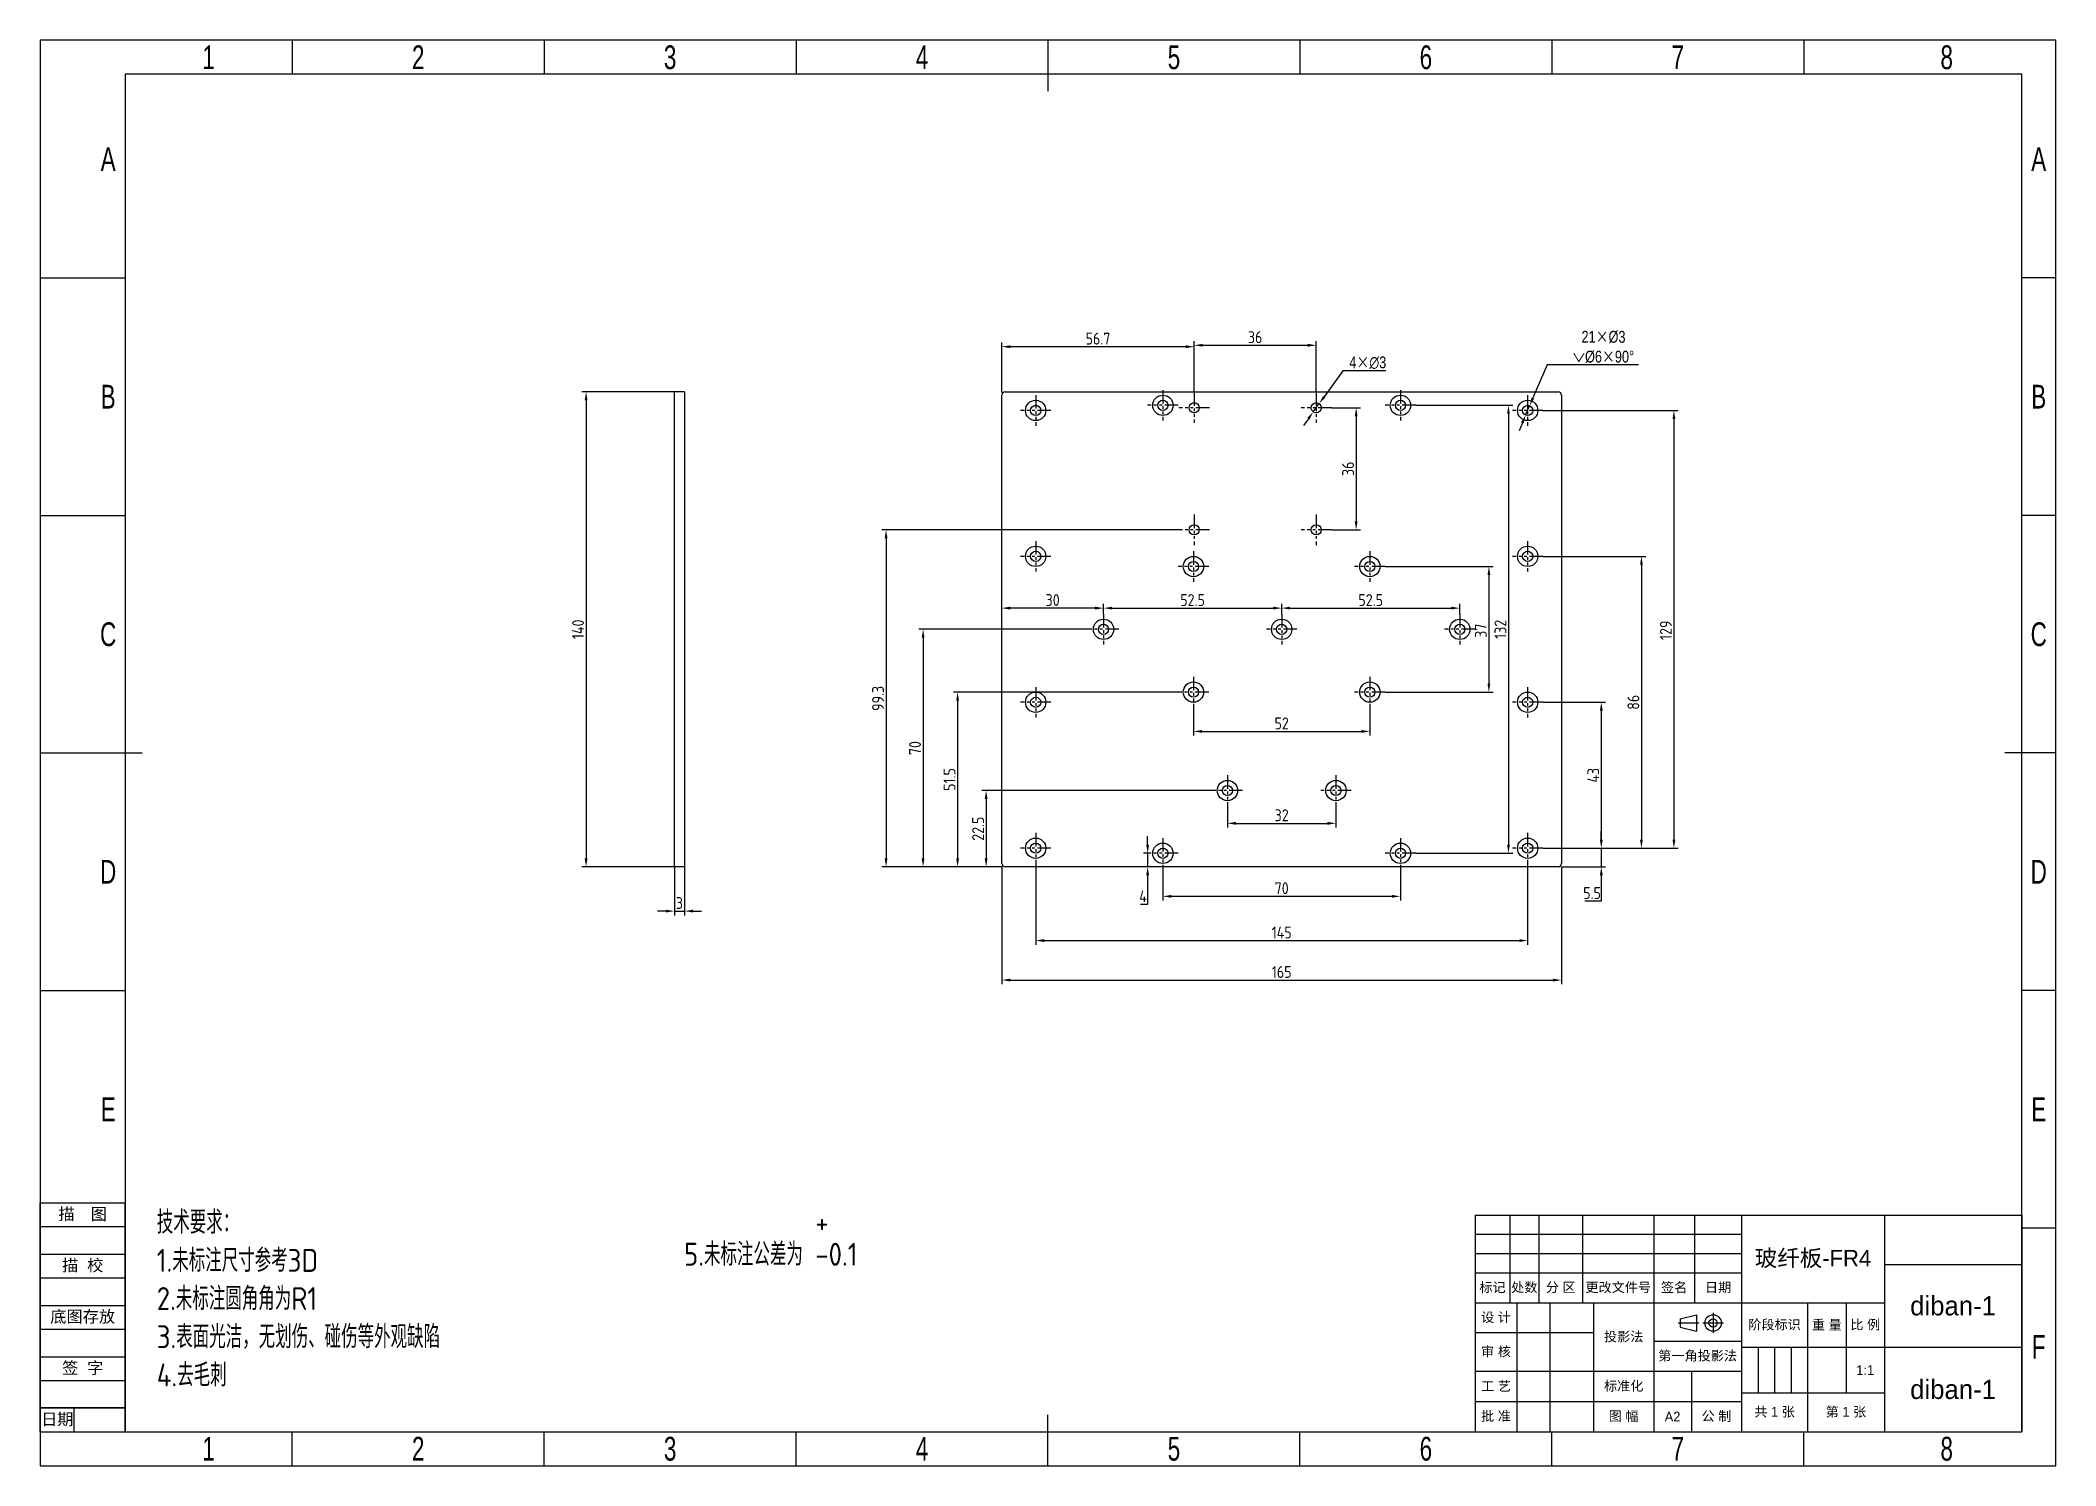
# Model space of a CAD drawing. Header units: millimetres. Extents: x 423 to 1017, y -78 to 342.
import ezdxf
from ezdxf.enums import TextEntityAlignment as Align

# ---------------------------------------------------------------- set-up
doc = ezdxf.new("R2010")
doc.units = ezdxf.units.MM
doc.header["$LTSCALE"] = 0.25
doc.header["$PDMODE"] = 3
doc.header["$PDSIZE"] = 1
doc.linetypes.add('CENTER', pattern=[0.6, 0.375, -0.075, 0.075, -0.075])
doc.linetypes.add('PHANTOM2', pattern=[31.75, 15.875, -3.175, 3.175, -3.175, 3.175, -3.175])
doc.layers.get('0').update_dxf_attribs({"linetype": 'CONTINUOUS'})
doc.layers.get('Defpoints').update_dxf_attribs({"linetype": 'CONTINUOUS'})
for name, color, linetype in [('2双点画线', 6, 'PHANTOM2'), ('BMQZJ_DXF_CONTINUOUS_LINE', 7, 'CONTINUOUS'), ('BMQZJ_DXF_FORMAT', 7, 'CONTINUOUS'), ('DIBAN-1_DXF_CONTINUOUS_LINE', 7, 'CONTINUOUS'), ('后壳_DXF_FORMAT', 7, 'CONTINUOUS')]:
    doc.layers.add(name, color=color, linetype=linetype)
doc.styles.get("Standard").update_dxf_attribs({"font": 'CHANGFANGSONG.TTF'})
doc.styles.add('TEXTSTYLE_1', font='gdt', dxfattribs={"width": 0.8})
doc.styles.add('TEXTSTYLE_2', font='CHANGFANGSONG.TTF')
doc.styles.add('TEXTSTYLE_3', font='CHANGFANGSONG.TTF')
doc.styles.add('字母', font='gbenor.shx', dxfattribs={"height": 3.5, "bigfont": 'gbcbig.shx'})
doc.styles.add('汉字', font='gbenor.shx', dxfattribs={"height": 5, "bigfont": 'gbcbig.shx'})
doc.dimstyles.new('正常', dxfattribs={"dimtxt": 3.5, "dimasz": 2.5, "dimexe": 1.25, "dimexo": 0, "dimtad": 1, "dimtoh": 1, "dimdsep": 46, "dimtxsty": '字母', "dimcen": 2.5, "dimclrd": 3, "dimclre": 3, "dimclrt": 3, "dimadec": 0, "dimazin": 0, "dimtfac": 1, "dimtmove": 0, "dimatfit": 3, "dimfxl": 1, "dimarcsym": 0})

# ---------------------------------------------------------------- blocks, each defined once
blk = doc.blocks.new('*T141')
at = {"layer": 'BMQZJ_DXF_FORMAT', "color": 0, "linetype": 'ByBlock', "lineweight": -2, "transparency": 16777216}
for p, q in [((0, 67.48), (25, 67.48)), ((0, 0), (0, 67.48)), ((25, 0), (25, 67.48)), ((0, 60.48), (25, 60.48)), ((0, 52.36), (25, 52.36)), ((0, 45.36), (25, 45.36)), ((0, 37.24), (25, 37.24)), ((0, 30.24), (25, 30.24)), ((0, 22.12), (25, 22.12)), ((0, 15.12), (25, 15.12)), ((0, 7), (25, 7)), ((10, 0), (10, 7)), ((0, 0), (25, 0))]:
    blk.add_line(p, q, dxfattribs=at)
at = {"layer": 'BMQZJ_DXF_FORMAT', "color": 3, "linetype": 'Continuous', "transparency": 16777216, "char_height": 3.5, "attachment_point": 5, "style": 'TEXTSTYLE_3'}
for s, insert, width in [('{\\fSimSun|b0|i0|c134|p2;描  图}', (12.5, 63.98), 24.88), ('描  校', (12.5, 48.86), 24.88), ('底图存放', (12.5, 33.74), 24.88), ('签  字', (12.5, 18.62), 24.88), ('日期', (5, 3.5), 9.88)]:
    blk.add_mtext(s, dxfattribs=dict(at, insert=insert, width=width))
blk = doc.blocks.new('*T143')
at = {"layer": '后壳_DXF_FORMAT', "color": 0, "linetype": 'ByBlock', "lineweight": -2, "transparency": 16777216}
for p, q in [((0, 0), (161.08, 0)), ((0, 0), (0, -63.86)), ((10.19, 0), (10.19, -25.92)), ((18.7, 0), (18.7, -25.92)), ((31.66, 0), (31.66, -25.92)), ((52.6, 0), (52.6, -63.86)), ((64.62, 0), (64.62, -25.92)), ((78.5, 0), (78.5, -63.86)), ((120.58, 0), (120.58, -63.86)), ((161.08, 0), (161.08, -63.86)), ((0, -5.67), (78.5, -5.67)), ((0, -11.34), (78.5, -11.34)), ((0, -17.01), (78.5, -17.01)), ((120.58, -14.58), (161.08, -14.58)), ((0, -25.92), (120.58, -25.92)), ((12.22, -25.92), (12.22, -63.86)), ((21.94, -25.92), (21.94, -63.86)), ((34.9, -25.92), (34.9, -63.86)), ((97.94, -25.92), (97.94, -63.86)), ((109.28, -25.92), (109.28, -52.41)), ((0, -34.65), (34.9, -34.65)), ((52.6, -37.2), (78.5, -37.2)), ((78.5, -38.97), (161.08, -38.97)), ((83.36, -38.97), (83.36, -52.41)), ((88.22, -38.97), (88.22, -52.41)), ((93.08, -38.97), (93.08, -52.41)), ((0, -46.04), (78.5, -46.04)), ((63.7, -46.04), (63.7, -63.86)), ((78.5, -52.41), (120.58, -52.41)), ((0, -54.95), (78.5, -54.95)), ((0, -63.86), (161.08, -63.86))]:
    blk.add_line(p, q, dxfattribs=at)
at = {"layer": '后壳_DXF_FORMAT', "color": 3, "linetype": 'Continuous', "transparency": 16777216, "attachment_point": 5}
for s, insert, char_height, width in [('{\\fSimSun|b0|i0|c134|p2;玻纤板}-FR4', (99.54, -12.96), 4.86, 41.9817), ('标记', (5.09, -21.46), 2.835, 10.0899), ('处数', (14.45, -21.46), 2.835, 8.4202), ('分 区', (25.18, -21.46), 2.835, 12.8628), ('更改文件号', (42.13, -21.46), 2.835, 20.8349), ('签名', (58.61, -21.46), 2.835, 11.9286), ('日期', (71.56, -21.46), 2.835, 13.7787), ('设 计', (6.11, -30.28), 2.835, 12.1273), ('投影法', (43.75, -35.98), 2.835, 17.5949), ('{\\fSimSun|b0|i0|c134|p2;阶段标识}', (88.22, -32.44), 2.835, 19.3428), ('重 量', (103.61, -32.44), 2.835, 11.2428), ('比 例', (114.93, -32.44), 2.835, 11.2017), ('审 核', (6.11, -40.35), 2.835, 12.1273), ('第一角投影法', (65.55, -41.62), 2.835, 25.8045), ('1:1', (114.93, -45.69), 2.835, 11.2017), ('工 艺', (6.11, -50.5), 2.835, 12.1273), ('标准化', (43.75, -50.5), 2.835, 17.5949), ('diban-1', (140.83, -51.41), 5.67, 40.4028), ('批 准', (6.11, -59.4), 2.835, 12.1273), ('图 幅', (43.75, -59.4), 2.835, 17.5949), ('A2', (58.15, -59.4), 2.835, 11.0035), ('公 制', (71.1, -59.4), 2.835, 14.7038), ('共 1 张', (88.22, -58.13), 2.835, 19.3428), ('第 1 张', (109.26, -58.13), 2.835, 22.5417)]:
    blk.add_mtext(s, dxfattribs=dict(at, insert=insert, char_height=char_height, width=width))
at = {"layer": '后壳_DXF_FORMAT', "color": 0, "linetype": 'Continuous', "transparency": 16777216, "insert": (140.83, -26.78), "char_height": 5.67, "width": 40.4028, "attachment_point": 5}
blk.add_mtext('{\\C3;diban-1}', dxfattribs=at)
blk = doc.blocks.new('FIRST_ANG02_BL2', base_point=(178, 28))
at = {"layer": '后壳_DXF_FORMAT', "color": 7, "linetype": 'Continuous'}
for p, q in [((170.5, 29.5), (176.5, 31)), ((170.5, 29.5), (170.5, 26.5)), ((176.5, 31), (176.5, 25)), ((170.5, 26.5), (176.5, 25))]:
    blk.add_line(p, q, dxfattribs=at)
at = {"layer": '后壳_DXF_FORMAT', "color": 1, "linetype": 'CENTER'}
for p, q in [((182.5, 31.75), (182.5, 24.25)), ((169.75, 28), (177.25, 28)), ((178.75, 28), (186.25, 28))]:
    blk.add_line(p, q, dxfattribs=at)
at = {"layer": '后壳_DXF_FORMAT', "color": 7, "linetype": 'Continuous'}
for radius in [3, 1.5]:
    blk.add_circle((182.5, 28), radius, dxfattribs=at)
blk = doc.blocks.new('*D180')
at = {"layer": 'BMQZJ_DXF_CONTINUOUS_LINE', "color": 3, "lineweight": -2, "transparency": 16777216}
for p, q in [((706.58, 98.35), (706.58, 63.74)), ((871.58, 98.35), (871.58, 63.74)), ((709.08, 64.99), (869.08, 64.99))]:
    blk.add_line(p, q, dxfattribs=at)
at = {"layer": 'BMQZJ_DXF_CONTINUOUS_LINE', "color": 3, "transparency": 16777216}
for points in [[(709.08, 65.41), (709.08, 64.58), (706.58, 64.99)], [(869.08, 65.41), (869.08, 64.58), (871.58, 64.99)]]:
    blk.add_solid(points, dxfattribs=at)
at = {"layer": 'Defpoints', "color": 0, "transparency": 16777216}
for p in [(706.58, 98.35), (871.58, 98.35), (871.58, 64.99)]:
    blk.add_point(p, dxfattribs=at)
at = {"layer": 'BMQZJ_DXF_CONTINUOUS_LINE', "color": 3, "transparency": 16777216, "insert": (789.08, 67.37), "char_height": 3.5, "attachment_point": 5, "style": '字母'}
blk.add_mtext('165', dxfattribs=at)
blk = doc.blocks.new('*D182')
at = {"layer": 'BMQZJ_DXF_CONTINUOUS_LINE', "color": 3, "lineweight": -2, "transparency": 16777216}
for p, q in [((754.08, 97.85), (754.08, 88.42)), ((824.08, 97.85), (824.08, 88.42)), ((756.58, 89.67), (821.58, 89.67))]:
    blk.add_line(p, q, dxfattribs=at)
at = {"layer": 'BMQZJ_DXF_CONTINUOUS_LINE', "color": 3, "transparency": 16777216}
for points in [[(756.58, 90.08), (756.58, 89.25), (754.08, 89.67)], [(821.58, 90.08), (821.58, 89.25), (824.08, 89.67)]]:
    blk.add_solid(points, dxfattribs=at)
at = {"layer": 'Defpoints', "color": 0, "transparency": 16777216}
for p in [(754.08, 97.85), (824.08, 97.85), (824.08, 89.67)]:
    blk.add_point(p, dxfattribs=at)
at = {"layer": 'BMQZJ_DXF_CONTINUOUS_LINE', "color": 3, "transparency": 16777216, "insert": (789.08, 92.04), "char_height": 3.5, "attachment_point": 5, "style": '字母'}
blk.add_mtext('70', dxfattribs=at)
blk = doc.blocks.new('*D183')
at = {"layer": 'BMQZJ_DXF_CONTINUOUS_LINE', "color": 3, "lineweight": -2, "transparency": 16777216}
for p, q in [((866.08, 232.85), (905.94, 232.85)), ((904.69, 230.35), (904.69, 106.35)), ((866.08, 103.85), (905.94, 103.85))]:
    blk.add_line(p, q, dxfattribs=at)
at = {"layer": 'BMQZJ_DXF_CONTINUOUS_LINE', "color": 3, "transparency": 16777216}
for points in [[(904.27, 230.35), (905.1, 230.35), (904.69, 232.85)], [(904.27, 106.35), (905.1, 106.35), (904.69, 103.85)]]:
    blk.add_solid(points, dxfattribs=at)
at = {"layer": 'Defpoints', "color": 0, "transparency": 16777216}
for p in [(866.08, 232.85), (866.08, 103.85), (904.69, 103.85)]:
    blk.add_point(p, dxfattribs=at)
at = {"layer": 'BMQZJ_DXF_CONTINUOUS_LINE', "color": 3, "transparency": 16777216, "insert": (902.31, 168.06), "char_height": 3.5, "attachment_point": 5, "rotation": 90, "style": '字母'}
blk.add_mtext('129', dxfattribs=at)
blk = doc.blocks.new('*D185')
at = {"layer": 'BMQZJ_DXF_CONTINUOUS_LINE', "color": 3, "lineweight": -2, "transparency": 16777216}
for p, q in [((706.58, 172.85), (706.58, 175.84)), ((734.08, 174.59), (709.08, 174.59)), ((736.58, 172.85), (736.58, 175.84))]:
    blk.add_line(p, q, dxfattribs=at)
at = {"layer": 'BMQZJ_DXF_CONTINUOUS_LINE', "color": 3, "transparency": 16777216}
for points in [[(709.08, 175.01), (709.08, 174.18), (706.58, 174.59)], [(734.08, 175.01), (734.08, 174.18), (736.58, 174.59)]]:
    blk.add_solid(points, dxfattribs=at)
at = {"layer": 'Defpoints', "color": 0, "transparency": 16777216}
for p in [(706.58, 174.59), (706.58, 172.85), (736.58, 172.85)]:
    blk.add_point(p, dxfattribs=at)
at = {"layer": 'BMQZJ_DXF_CONTINUOUS_LINE', "color": 3, "transparency": 16777216, "insert": (721.58, 176.97), "char_height": 3.5, "attachment_point": 5, "style": '字母'}
blk.add_mtext('30', dxfattribs=at)
blk = doc.blocks.new('*D189')
at = {"layer": 'BMQZJ_DXF_CONTINUOUS_LINE', "color": 3, "lineweight": -2, "transparency": 16777216}
for p, q in [((716.58, 99.35), (716.58, 75.38)), ((861.58, 99.35), (861.58, 75.38)), ((719.08, 76.63), (859.08, 76.63))]:
    blk.add_line(p, q, dxfattribs=at)
at = {"layer": 'BMQZJ_DXF_CONTINUOUS_LINE', "color": 3, "transparency": 16777216}
for points in [[(719.08, 77.05), (719.08, 76.21), (716.58, 76.63)], [(859.08, 77.05), (859.08, 76.21), (861.58, 76.63)]]:
    blk.add_solid(points, dxfattribs=at)
at = {"layer": 'Defpoints', "color": 0, "transparency": 16777216}
for p in [(716.58, 99.35), (861.58, 99.35), (861.58, 76.63)]:
    blk.add_point(p, dxfattribs=at)
at = {"layer": 'BMQZJ_DXF_CONTINUOUS_LINE', "color": 3, "transparency": 16777216, "insert": (789.08, 79), "char_height": 3.5, "attachment_point": 5, "style": '字母'}
blk.add_mtext('145', dxfattribs=at)
blk = doc.blocks.new('*D190')
at = {"layer": 'BMQZJ_DXF_CONTINUOUS_LINE', "color": 3, "lineweight": -2, "transparency": 16777216}
for p, q in [((736.58, 172.85), (736.58, 175.84)), ((739.08, 174.59), (786.58, 174.59)), ((789.08, 172.85), (789.08, 175.84))]:
    blk.add_line(p, q, dxfattribs=at)
at = {"layer": 'BMQZJ_DXF_CONTINUOUS_LINE', "color": 3, "transparency": 16777216}
for points in [[(739.08, 175.01), (739.08, 174.18), (736.58, 174.59)], [(786.58, 175.01), (786.58, 174.18), (789.08, 174.59)]]:
    blk.add_solid(points, dxfattribs=at)
at = {"layer": 'Defpoints', "color": 0, "transparency": 16777216}
for p in [(736.58, 172.85), (789.08, 174.59), (789.08, 172.85)]:
    blk.add_point(p, dxfattribs=at)
at = {"layer": 'BMQZJ_DXF_CONTINUOUS_LINE', "color": 3, "transparency": 16777216, "insert": (762.83, 176.97), "char_height": 3.5, "attachment_point": 5, "style": '字母'}
blk.add_mtext('52.5', dxfattribs=at)
blk = doc.blocks.new('*D191')
at = {"layer": 'BMQZJ_DXF_CONTINUOUS_LINE', "color": 3, "lineweight": -2, "transparency": 16777216}
for p, q in [((789.08, 172.85), (789.08, 175.84)), ((791.58, 174.59), (839.08, 174.59)), ((841.58, 172.85), (841.58, 175.84))]:
    blk.add_line(p, q, dxfattribs=at)
at = {"layer": 'BMQZJ_DXF_CONTINUOUS_LINE', "color": 3, "transparency": 16777216}
for points in [[(791.58, 175.01), (791.58, 174.18), (789.08, 174.59)], [(839.08, 175.01), (839.08, 174.18), (841.58, 174.59)]]:
    blk.add_solid(points, dxfattribs=at)
at = {"layer": 'Defpoints', "color": 0, "transparency": 16777216}
for p in [(789.08, 172.85), (841.58, 174.59), (841.58, 172.85)]:
    blk.add_point(p, dxfattribs=at)
at = {"layer": 'BMQZJ_DXF_CONTINUOUS_LINE', "color": 3, "transparency": 16777216, "insert": (815.33, 176.97), "char_height": 3.5, "attachment_point": 5, "style": '字母'}
blk.add_mtext('52.5', dxfattribs=at)
blk = doc.blocks.new('*D192')
at = {"layer": 'BMQZJ_DXF_CONTINUOUS_LINE', "color": 3, "lineweight": -2, "transparency": 16777216}
for p, q in [((732.08, 168.35), (682.14, 168.35)), ((683.39, 165.85), (683.39, 100.85)), ((706.58, 98.35), (682.14, 98.35))]:
    blk.add_line(p, q, dxfattribs=at)
at = {"layer": 'BMQZJ_DXF_CONTINUOUS_LINE', "color": 3, "transparency": 16777216}
for points in [[(682.98, 165.85), (683.81, 165.85), (683.39, 168.35)], [(682.98, 100.85), (683.81, 100.85), (683.39, 98.35)]]:
    blk.add_solid(points, dxfattribs=at)
at = {"layer": 'Defpoints', "color": 0, "transparency": 16777216}
for p in [(732.08, 168.35), (683.39, 98.35), (706.58, 98.35)]:
    blk.add_point(p, dxfattribs=at)
at = {"layer": 'BMQZJ_DXF_CONTINUOUS_LINE', "color": 3, "transparency": 16777216, "insert": (681.02, 133.35), "char_height": 3.5, "attachment_point": 5, "rotation": 90, "style": '字母'}
blk.add_mtext('70', dxfattribs=at)
blk = doc.blocks.new('*D193')
at = {"layer": 'BMQZJ_DXF_CONTINUOUS_LINE', "color": 3, "lineweight": -2, "transparency": 16777216}
for p, q in [((773.08, 116.35), (773.08, 109.92)), ((805.08, 116.35), (805.08, 109.92)), ((775.58, 111.17), (802.58, 111.17))]:
    blk.add_line(p, q, dxfattribs=at)
at = {"layer": 'BMQZJ_DXF_CONTINUOUS_LINE', "color": 3, "transparency": 16777216}
for points in [[(775.58, 111.59), (775.58, 110.76), (773.08, 111.17)], [(802.58, 111.59), (802.58, 110.76), (805.08, 111.17)]]:
    blk.add_solid(points, dxfattribs=at)
at = {"layer": 'Defpoints', "color": 0, "transparency": 16777216}
for p in [(773.08, 116.35), (805.08, 116.35), (805.08, 111.17)]:
    blk.add_point(p, dxfattribs=at)
at = {"layer": 'BMQZJ_DXF_CONTINUOUS_LINE', "color": 3, "transparency": 16777216, "insert": (789.08, 113.55), "char_height": 3.5, "attachment_point": 5, "style": '字母'}
blk.add_mtext('32', dxfattribs=at)
blk = doc.blocks.new('*D194')
at = {"layer": 'BMQZJ_DXF_CONTINUOUS_LINE', "color": 3, "lineweight": -2, "transparency": 16777216}
for p, q in [((763.08, 145.35), (763.08, 137.01)), ((815.08, 145.35), (815.08, 137.01)), ((765.58, 138.26), (812.58, 138.26))]:
    blk.add_line(p, q, dxfattribs=at)
at = {"layer": 'BMQZJ_DXF_CONTINUOUS_LINE', "color": 3, "transparency": 16777216}
for points in [[(765.58, 138.67), (765.58, 137.84), (763.08, 138.26)], [(812.58, 138.67), (812.58, 137.84), (815.08, 138.26)]]:
    blk.add_solid(points, dxfattribs=at)
at = {"layer": 'Defpoints', "color": 0, "transparency": 16777216}
for p in [(763.08, 145.35), (815.08, 145.35), (815.08, 138.26)]:
    blk.add_point(p, dxfattribs=at)
at = {"layer": 'BMQZJ_DXF_CONTINUOUS_LINE', "color": 3, "transparency": 16777216, "insert": (789.08, 140.63), "char_height": 3.5, "attachment_point": 5, "style": '字母'}
blk.add_mtext('52', dxfattribs=at)
blk = doc.blocks.new('*D196')
at = {"layer": 'BMQZJ_DXF_CONTINUOUS_LINE', "color": 3, "lineweight": -2, "transparency": 16777216}
for p, q in [((819.58, 186.85), (851.41, 186.85)), ((850.16, 184.35), (850.16, 152.35)), ((819.58, 149.85), (851.41, 149.85))]:
    blk.add_line(p, q, dxfattribs=at)
at = {"layer": 'BMQZJ_DXF_CONTINUOUS_LINE', "color": 3, "transparency": 16777216}
for points in [[(849.74, 184.35), (850.57, 184.35), (850.16, 186.85)], [(849.74, 152.35), (850.57, 152.35), (850.16, 149.85)]]:
    blk.add_solid(points, dxfattribs=at)
at = {"layer": 'Defpoints', "color": 0, "transparency": 16777216}
for p in [(819.58, 186.85), (819.58, 149.85), (850.16, 149.85)]:
    blk.add_point(p, dxfattribs=at)
at = {"layer": 'BMQZJ_DXF_CONTINUOUS_LINE', "color": 3, "transparency": 16777216, "insert": (847.78, 167.93), "char_height": 3.5, "attachment_point": 5, "rotation": 90, "style": '字母'}
blk.add_mtext('37', dxfattribs=at)
blk = doc.blocks.new('*D197')
at = {"layer": 'BMQZJ_DXF_CONTINUOUS_LINE', "color": 3, "lineweight": -2, "transparency": 16777216}
for p, q in [((828.58, 234.35), (857.17, 234.35)), ((855.92, 231.85), (855.92, 104.85)), ((828.58, 102.35), (857.17, 102.35))]:
    blk.add_line(p, q, dxfattribs=at)
at = {"layer": 'BMQZJ_DXF_CONTINUOUS_LINE', "color": 3, "transparency": 16777216}
for points in [[(855.51, 231.85), (856.34, 231.85), (855.92, 234.35)], [(855.51, 104.85), (856.34, 104.85), (855.92, 102.35)]]:
    blk.add_solid(points, dxfattribs=at)
at = {"layer": 'Defpoints', "color": 0, "transparency": 16777216}
for p in [(828.58, 234.35), (828.58, 102.35), (855.92, 102.35)]:
    blk.add_point(p, dxfattribs=at)
at = {"layer": 'BMQZJ_DXF_CONTINUOUS_LINE', "color": 3, "transparency": 16777216, "insert": (853.55, 168.35), "char_height": 3.5, "attachment_point": 5, "rotation": 90, "style": '字母'}
blk.add_mtext('132', dxfattribs=at)
blk = doc.blocks.new('*D198')
at = {"layer": 'BMQZJ_DXF_CONTINUOUS_LINE', "color": 3, "lineweight": -2, "transparency": 16777216}
for p, q in [((763.28, 238.15), (763.28, 253.29)), ((765.78, 252.04), (796.78, 252.04)), ((799.28, 238.15), (799.28, 253.29))]:
    blk.add_line(p, q, dxfattribs=at)
at = {"layer": 'BMQZJ_DXF_CONTINUOUS_LINE', "color": 3, "transparency": 16777216}
for points in [[(765.78, 252.46), (765.78, 251.63), (763.28, 252.04)], [(796.78, 252.46), (796.78, 251.63), (799.28, 252.04)]]:
    blk.add_solid(points, dxfattribs=at)
at = {"layer": 'Defpoints', "color": 0, "transparency": 16777216}
for p in [(799.28, 252.04), (763.28, 238.15), (799.28, 238.15)]:
    blk.add_point(p, dxfattribs=at)
at = {"layer": 'BMQZJ_DXF_CONTINUOUS_LINE', "color": 3, "transparency": 16777216, "insert": (781.28, 254.42), "char_height": 3.5, "attachment_point": 5, "style": '字母'}
blk.add_mtext('36', dxfattribs=at)
blk = doc.blocks.new('*D199')
at = {"layer": 'BMQZJ_DXF_CONTINUOUS_LINE', "color": 3, "lineweight": -2, "transparency": 16777216}
for p, q in [((803.78, 233.65), (812.28, 233.65)), ((811.03, 231.15), (811.03, 200.15)), ((803.78, 197.65), (812.28, 197.65))]:
    blk.add_line(p, q, dxfattribs=at)
at = {"layer": 'BMQZJ_DXF_CONTINUOUS_LINE', "color": 3, "transparency": 16777216}
for points in [[(810.61, 231.15), (811.44, 231.15), (811.03, 233.65)], [(810.61, 200.15), (811.44, 200.15), (811.03, 197.65)]]:
    blk.add_solid(points, dxfattribs=at)
at = {"layer": 'Defpoints', "color": 0, "transparency": 16777216}
for p in [(803.78, 233.65), (803.78, 197.65), (811.03, 197.65)]:
    blk.add_point(p, dxfattribs=at)
at = {"layer": 'BMQZJ_DXF_CONTINUOUS_LINE', "color": 3, "transparency": 16777216, "insert": (808.65, 215.65), "char_height": 3.5, "attachment_point": 5, "rotation": 90, "style": '字母'}
blk.add_mtext('36', dxfattribs=at)
blk = doc.blocks.new('*D200')
at = {"layer": 'BMQZJ_DXF_CONTINUOUS_LINE', "color": 3, "lineweight": -2, "transparency": 16777216}
for p, q in [((758.78, 197.65), (671.24, 197.65)), ((672.49, 195.15), (672.49, 100.85)), ((706.58, 98.35), (671.24, 98.35))]:
    blk.add_line(p, q, dxfattribs=at)
at = {"layer": 'BMQZJ_DXF_CONTINUOUS_LINE', "color": 3, "transparency": 16777216}
for points in [[(672.07, 195.15), (672.9, 195.15), (672.49, 197.65)], [(672.07, 100.85), (672.9, 100.85), (672.49, 98.35)]]:
    blk.add_solid(points, dxfattribs=at)
at = {"layer": 'Defpoints', "color": 0, "transparency": 16777216}
for p in [(758.78, 197.65), (672.49, 98.35), (706.58, 98.35)]:
    blk.add_point(p, dxfattribs=at)
at = {"layer": 'BMQZJ_DXF_CONTINUOUS_LINE', "color": 3, "transparency": 16777216, "insert": (670.11, 148), "char_height": 3.5, "attachment_point": 5, "rotation": 90, "style": '字母'}
blk.add_mtext('99.3', dxfattribs=at)
blk = doc.blocks.new('*D201')
at = {"layer": 'BMQZJ_DXF_CONTINUOUS_LINE', "color": 3, "lineweight": -2, "transparency": 16777216}
for p, q in [((610.08, 238.35), (582.81, 238.35)), ((584.06, 235.85), (584.06, 100.85)), ((610.08, 98.35), (582.81, 98.35))]:
    blk.add_line(p, q, dxfattribs=at)
at = {"layer": 'BMQZJ_DXF_CONTINUOUS_LINE', "color": 3, "transparency": 16777216}
for points in [[(583.65, 235.85), (584.48, 235.85), (584.06, 238.35)], [(583.65, 100.85), (584.48, 100.85), (584.06, 98.35)]]:
    blk.add_solid(points, dxfattribs=at)
at = {"layer": 'Defpoints', "color": 0, "transparency": 16777216}
for p in [(610.08, 238.35), (584.06, 98.35), (610.08, 98.35)]:
    blk.add_point(p, dxfattribs=at)
at = {"layer": 'BMQZJ_DXF_CONTINUOUS_LINE', "color": 3, "transparency": 16777216, "insert": (581.69, 168.35), "char_height": 3.5, "attachment_point": 5, "rotation": 90, "style": '字母'}
blk.add_mtext('140', dxfattribs=at)
blk = doc.blocks.new('*D202')
at = {"layer": 'BMQZJ_DXF_CONTINUOUS_LINE', "color": 3, "lineweight": -2, "transparency": 16777216}
for p, q in [((610.08, 98.35), (610.08, 84.06)), ((613.08, 98.35), (613.08, 84.06)), ((607.58, 85.31), (605.08, 85.31)), ((610.08, 85.31), (613.08, 85.31)), ((615.58, 85.31), (618.08, 85.31))]:
    blk.add_line(p, q, dxfattribs=at)
at = {"layer": 'BMQZJ_DXF_CONTINUOUS_LINE', "color": 3, "transparency": 16777216}
for points in [[(607.58, 85.73), (607.58, 84.9), (610.08, 85.31)], [(615.58, 85.73), (615.58, 84.9), (613.08, 85.31)]]:
    blk.add_solid(points, dxfattribs=at)
at = {"layer": 'Defpoints', "color": 0, "transparency": 16777216}
for p in [(610.08, 98.35), (613.08, 98.35), (613.08, 85.31)]:
    blk.add_point(p, dxfattribs=at)
at = {"layer": 'BMQZJ_DXF_CONTINUOUS_LINE', "color": 3, "transparency": 16777216, "insert": (611.58, 87.69), "char_height": 3.5, "attachment_point": 5, "style": '字母'}
blk.add_mtext('3', dxfattribs=at)
blk = doc.blocks.new('*D203')
at = {"layer": 'BMQZJ_DXF_CONTINUOUS_LINE', "color": 3, "lineweight": -2, "transparency": 16777216}
for p, q in [((867.28, 246.26), (863.14, 236.53)), ((894.21, 246.26), (867.28, 246.26)), ((860.99, 231.47), (862.17, 234.23)), ((860.01, 229.17), (859.04, 226.86))]:
    blk.add_line(p, q, dxfattribs=at)
at = {"layer": 'BMQZJ_DXF_CONTINUOUS_LINE', "color": 3, "transparency": 16777216}
for points in [[(862.76, 236.69), (863.53, 236.36), (862.17, 234.23)], [(859.63, 229.33), (860.4, 229), (860.99, 231.47)]]:
    blk.add_solid(points, dxfattribs=at)
at = {"layer": 'Defpoints', "color": 0, "transparency": 16777216}
for p in [(862.17, 234.23), (860.99, 231.47)]:
    blk.add_point(p, dxfattribs=at)
at = {"layer": 'BMQZJ_DXF_CONTINUOUS_LINE', "color": 3, "transparency": 16777216, "insert": (883.93, 251.55), "char_height": 3.5, "attachment_point": 5, "style": 'TEXTSTYLE_1'}
blk.add_mtext('21{\\fMS Gothic|b0|i0|c128|p49;×}%%C3\\Pw%%C6{\\fMS Gothic|b0|i0|c128|p49;×}90%%D', dxfattribs=at)
blk = doc.blocks.new('*D204')
at = {"layer": 'BMQZJ_DXF_CONTINUOUS_LINE', "color": 3, "lineweight": -2, "transparency": 16777216}
for p, q in [((807.14, 244.53), (801.62, 236.89)), ((819.8, 244.53), (807.14, 244.53)), ((798.4, 232.43), (800.16, 234.86)), ((796.94, 230.4), (795.47, 228.38))]:
    blk.add_line(p, q, dxfattribs=at)
at = {"layer": 'BMQZJ_DXF_CONTINUOUS_LINE', "color": 3, "transparency": 16777216}
for points in [[(796.6, 230.65), (797.28, 230.16), (798.4, 232.43)], [(801.28, 237.13), (801.96, 236.65), (800.16, 234.86)]]:
    blk.add_solid(points, dxfattribs=at)
at = {"layer": 'Defpoints', "color": 0, "transparency": 16777216}
for p in [(798.4, 232.43), (800.16, 234.86)]:
    blk.add_point(p, dxfattribs=at)
at = {"layer": 'BMQZJ_DXF_CONTINUOUS_LINE', "color": 3, "transparency": 16777216, "insert": (814.45, 246.9), "char_height": 3.5, "attachment_point": 5, "style": 'TEXTSTYLE_1'}
blk.add_mtext('4{\\fMS Gothic|b0|i0|c128|p49;×}∅3', dxfattribs=at)
blk = doc.blocks.new('*D205')
at = {"layer": 'BMQZJ_DXF_CONTINUOUS_LINE', "color": 3, "lineweight": -2, "transparency": 16777216}
for p, q in [((706.58, 238.15), (706.58, 252.88)), ((760.78, 251.63), (709.08, 251.63)), ((763.28, 238.15), (763.28, 252.88))]:
    blk.add_line(p, q, dxfattribs=at)
at = {"layer": 'BMQZJ_DXF_CONTINUOUS_LINE', "color": 3, "transparency": 16777216}
for points in [[(709.08, 252.04), (709.08, 251.21), (706.58, 251.63)], [(760.78, 252.04), (760.78, 251.21), (763.28, 251.63)]]:
    blk.add_solid(points, dxfattribs=at)
at = {"layer": 'Defpoints', "color": 0, "transparency": 16777216}
for p in [(706.58, 251.63), (706.58, 238.15), (763.28, 238.15)]:
    blk.add_point(p, dxfattribs=at)
at = {"layer": 'BMQZJ_DXF_CONTINUOUS_LINE', "color": 3, "transparency": 16777216, "insert": (734.93, 254), "char_height": 3.5, "attachment_point": 5, "style": '字母'}
blk.add_mtext('56.7', dxfattribs=at)
blk = doc.blocks.new('*D207')
at = {"layer": 'BMQZJ_DXF_CONTINUOUS_LINE', "color": 3, "lineweight": -2, "transparency": 16777216}
for p, q in [((749.58, 104.85), (749.58, 107.35)), ((749.58, 102.35), (748.33, 102.35)), ((749.58, 102.35), (749.58, 98.35)), ((749.58, 98.35), (748.33, 98.35)), ((749.58, 95.85), (749.58, 87.3)), ((749.58, 87.3), (747.5, 87.3))]:
    blk.add_line(p, q, dxfattribs=at)
at = {"layer": 'BMQZJ_DXF_CONTINUOUS_LINE', "color": 3, "transparency": 16777216}
for points in [[(749.16, 104.85), (750, 104.85), (749.58, 102.35)], [(749.16, 95.85), (750, 95.85), (749.58, 98.35)]]:
    blk.add_solid(points, dxfattribs=at)
at = {"layer": 'Defpoints', "color": 0, "transparency": 16777216}
for p in [(749.58, 102.35), (749.58, 98.35), (749.58, 98.35)]:
    blk.add_point(p, dxfattribs=at)
at = {"layer": 'BMQZJ_DXF_CONTINUOUS_LINE', "color": 3, "transparency": 16777216, "insert": (748.22, 89.68), "char_height": 3.5, "attachment_point": 5, "style": '字母'}
blk.add_mtext('4', dxfattribs=at)
blk = doc.blocks.new('*D209')
at = {"layer": 'BMQZJ_DXF_CONTINUOUS_LINE', "color": 3, "lineweight": -2, "transparency": 16777216}
for p, q in [((866.08, 146.85), (884.53, 146.85)), ((883.28, 144.35), (883.28, 106.35)), ((866.08, 103.85), (884.53, 103.85))]:
    blk.add_line(p, q, dxfattribs=at)
at = {"layer": 'BMQZJ_DXF_CONTINUOUS_LINE', "color": 3, "transparency": 16777216}
for points in [[(882.87, 144.35), (883.7, 144.35), (883.28, 146.85)], [(882.87, 106.35), (883.7, 106.35), (883.28, 103.85)]]:
    blk.add_solid(points, dxfattribs=at)
at = {"layer": 'Defpoints', "color": 0, "transparency": 16777216}
for p in [(866.08, 146.85), (866.08, 103.85), (883.28, 103.85)]:
    blk.add_point(p, dxfattribs=at)
at = {"layer": 'BMQZJ_DXF_CONTINUOUS_LINE', "color": 3, "transparency": 16777216, "insert": (880.91, 125.35), "char_height": 3.5, "attachment_point": 5, "rotation": 90, "style": '字母'}
blk.add_mtext('43', dxfattribs=at)
blk = doc.blocks.new('*D210')
at = {"layer": 'BMQZJ_DXF_CONTINUOUS_LINE', "color": 3, "lineweight": -2, "transparency": 16777216}
for p, q in [((866.08, 189.85), (896.36, 189.85)), ((895.11, 187.35), (895.11, 106.35)), ((866.08, 103.85), (896.36, 103.85))]:
    blk.add_line(p, q, dxfattribs=at)
at = {"layer": 'BMQZJ_DXF_CONTINUOUS_LINE', "color": 3, "transparency": 16777216}
for points in [[(894.69, 187.35), (895.53, 187.35), (895.11, 189.85)], [(894.69, 106.35), (895.53, 106.35), (895.11, 103.85)]]:
    blk.add_solid(points, dxfattribs=at)
at = {"layer": 'Defpoints', "color": 0, "transparency": 16777216}
for p in [(866.08, 189.85), (866.08, 103.85), (895.11, 103.85)]:
    blk.add_point(p, dxfattribs=at)
at = {"layer": 'BMQZJ_DXF_CONTINUOUS_LINE', "color": 3, "transparency": 16777216, "insert": (892.74, 146.85), "char_height": 3.5, "attachment_point": 5, "rotation": 90, "style": '字母'}
blk.add_mtext('86', dxfattribs=at)
blk = doc.blocks.new('*D211')
at = {"layer": 'BMQZJ_DXF_CONTINUOUS_LINE', "color": 3, "lineweight": -2, "transparency": 16777216}
for p, q in [((883.28, 106.35), (883.28, 108.85)), ((866.08, 103.85), (884.53, 103.85)), ((883.28, 103.85), (883.28, 98.35)), ((871.58, 98.35), (884.53, 98.35)), ((883.28, 95.85), (883.28, 88.25)), ((883.28, 88.25), (878.45, 88.25))]:
    blk.add_line(p, q, dxfattribs=at)
at = {"layer": 'BMQZJ_DXF_CONTINUOUS_LINE', "color": 3, "transparency": 16777216}
for points in [[(882.87, 106.35), (883.7, 106.35), (883.28, 103.85)], [(882.87, 95.85), (883.7, 95.85), (883.28, 98.35)]]:
    blk.add_solid(points, dxfattribs=at)
at = {"layer": 'Defpoints', "color": 0, "transparency": 16777216}
for p in [(866.08, 103.85), (871.58, 98.35), (883.28, 98.35)]:
    blk.add_point(p, dxfattribs=at)
at = {"layer": 'BMQZJ_DXF_CONTINUOUS_LINE', "color": 3, "transparency": 16777216, "insert": (880.56, 90.63), "char_height": 3.5, "attachment_point": 5, "style": '字母'}
blk.add_mtext('5.5', dxfattribs=at)
blk = doc.blocks.new('*D212')
at = {"layer": 'BMQZJ_DXF_CONTINUOUS_LINE', "color": 3, "lineweight": -2, "transparency": 16777216}
for p, q in [((758.58, 149.85), (692.31, 149.85)), ((693.56, 147.35), (693.56, 100.85)), ((706.58, 98.35), (692.31, 98.35))]:
    blk.add_line(p, q, dxfattribs=at)
at = {"layer": 'BMQZJ_DXF_CONTINUOUS_LINE', "color": 3, "transparency": 16777216}
for points in [[(693.14, 147.35), (693.97, 147.35), (693.56, 149.85)], [(693.14, 100.85), (693.97, 100.85), (693.56, 98.35)]]:
    blk.add_solid(points, dxfattribs=at)
at = {"layer": 'Defpoints', "color": 0, "transparency": 16777216}
for p in [(758.58, 149.85), (693.56, 98.35), (706.58, 98.35)]:
    blk.add_point(p, dxfattribs=at)
at = {"layer": 'BMQZJ_DXF_CONTINUOUS_LINE', "color": 3, "transparency": 16777216, "insert": (691.18, 124.1), "char_height": 3.5, "attachment_point": 5, "rotation": 90, "style": '字母'}
blk.add_mtext('51.5', dxfattribs=at)
blk = doc.blocks.new('*D213')
at = {"layer": 'BMQZJ_DXF_CONTINUOUS_LINE', "color": 3, "lineweight": -2, "transparency": 16777216}
for p, q in [((768.58, 120.85), (700.72, 120.85)), ((701.97, 118.35), (701.97, 100.85)), ((706.58, 98.35), (700.72, 98.35))]:
    blk.add_line(p, q, dxfattribs=at)
at = {"layer": 'BMQZJ_DXF_CONTINUOUS_LINE', "color": 3, "transparency": 16777216}
for points in [[(701.56, 118.35), (702.39, 118.35), (701.97, 120.85)], [(701.56, 100.85), (702.39, 100.85), (701.97, 98.35)]]:
    blk.add_solid(points, dxfattribs=at)
at = {"layer": 'Defpoints', "color": 0, "transparency": 16777216}
for p in [(768.58, 120.85), (701.97, 98.35), (706.58, 98.35)]:
    blk.add_point(p, dxfattribs=at)
at = {"layer": 'BMQZJ_DXF_CONTINUOUS_LINE', "color": 3, "transparency": 16777216, "insert": (699.6, 109.6), "char_height": 3.5, "attachment_point": 5, "rotation": 90, "style": '字母'}
blk.add_mtext('22.5', dxfattribs=at)

msp = doc.modelspace()

# ---------------------------------------------------------------- linework, layer by layer
at = {"layer": '2双点画线'}
for p, q in [((754.079, 238.846), (754.079, 229.846)), ((763.279, 238.146), (763.279, 229.146)), ((799.279, 238.146), (799.279, 229.146)), ((824.079, 238.846), (824.079, 229.846)), ((721.079, 232.846), (712.079, 232.846)), ((716.579, 237.346), (716.579, 228.346)), ((758.579, 234.346), (749.579, 234.346)), ((767.779, 233.646), (758.779, 233.646)), ((803.779, 233.646), (794.779, 233.646)), ((828.579, 234.346), (819.579, 234.346)), ((866.079, 232.846), (857.079, 232.846)), ((861.579, 237.346), (861.579, 228.346)), ((763.279, 202.146), (763.279, 193.146)), ((799.279, 202.146), (799.279, 193.146)), ((767.779, 197.646), (758.779, 197.646)), ((803.779, 197.646), (794.779, 197.646)), ((716.579, 194.346), (716.579, 185.346)), ((763.079, 191.346), (763.079, 182.346)), ((815.079, 191.346), (815.079, 182.346)), ((861.579, 194.346), (861.579, 185.346)), ((721.079, 189.846), (712.079, 189.846)), ((767.579, 186.846), (758.579, 186.846)), ((819.579, 186.846), (810.579, 186.846)), ((866.079, 189.846), (857.079, 189.846)), ((736.579, 172.846), (736.579, 163.846)), ((789.079, 172.846), (789.079, 163.846)), ((841.579, 172.846), (841.579, 163.846)), ((741.079, 168.346), (732.079, 168.346)), ((793.579, 168.346), (784.579, 168.346)), ((846.079, 168.346), (837.079, 168.346)), ((716.579, 151.346), (716.579, 142.346)), ((767.579, 149.846), (758.579, 149.846)), ((763.079, 154.346), (763.079, 145.346)), ((819.579, 149.846), (810.579, 149.846)), ((815.079, 154.346), (815.079, 145.346)), ((861.579, 151.346), (861.579, 142.346)), ((721.079, 146.846), (712.079, 146.846)), ((866.079, 146.846), (857.079, 146.846)), ((773.079, 125.346), (773.079, 116.346)), ((805.079, 125.346), (805.079, 116.346)), ((777.579, 120.846), (768.579, 120.846)), ((809.579, 120.846), (800.579, 120.846)), ((716.579, 108.346), (716.579, 99.346)), ((861.579, 108.346), (861.579, 99.346)), ((721.079, 103.846), (712.079, 103.846)), ((758.579, 102.346), (749.579, 102.346)), ((754.079, 106.846), (754.079, 97.846)), ((828.579, 102.346), (819.579, 102.346)), ((824.079, 106.846), (824.079, 97.846)), ((866.079, 103.846), (857.079, 103.846))]:
    msp.add_line(p, q, dxfattribs=at)
at = {"layer": 'BMQZJ_DXF_FORMAT', "color": 1, "linetype": 'Continuous'}
for p, q in [((423.207, 341.901), (423.207, -78.099)), ((1017.207, 341.901), (423.207, 341.901)), ((497.457, 341.901), (497.457, 331.901)), ((571.707, 341.901), (571.707, 331.901)), ((645.957, 341.901), (645.957, 331.901)), ((794.457, 341.901), (794.457, 331.901)), ((868.707, 341.901), (868.707, 331.901)), ((942.957, 341.901), (942.957, 331.901)), ((1017.207, -78.099), (1017.207, 341.901)), ((423.207, 271.901), (448.207, 271.901)), ((1017.207, 271.901), (1007.207, 271.901)), ((423.207, 201.901), (448.207, 201.901)), ((1017.207, 201.901), (1007.207, 201.901)), ((423.207, 61.901), (448.207, 61.901)), ((1017.207, 61.901), (1007.207, 61.901)), ((1017.207, -8.099), (1007.207, -8.099)), ((448.207, -61.099), (423.207, -61.099)), ((433.207, -68.099), (433.207, -61.099)), ((423.207, -68.099), (448.207, -68.099)), ((497.457, -78.099), (497.457, -68.099)), ((571.707, -78.099), (571.707, -68.099)), ((645.957, -78.099), (645.957, -68.099)), ((794.457, -78.099), (794.457, -68.099)), ((868.707, -78.099), (868.707, -68.099)), ((942.957, -78.099), (942.957, -68.099)), ((423.207, -78.099), (1017.207, -78.099))]:
    msp.add_line(p, q, dxfattribs=at)
at = {"layer": 'BMQZJ_DXF_FORMAT', "color": 7, "linetype": 'Continuous'}
for p, q in [((720.207, 341.901), (720.207, 326.901)), ((448.207, 331.901), (448.207, -68.099)), ((1007.207, 331.901), (448.207, 331.901)), ((1007.207, -68.099), (1007.207, 331.901)), ((423.207, 131.901), (453.207, 131.901)), ((1017.207, 131.901), (1002.207, 131.901)), ((720.207, -78.099), (720.207, -63.099)), ((448.207, -68.099), (1007.207, -68.099))]:
    msp.add_line(p, q, dxfattribs=at)
at = {"layer": 'DIBAN-1_DXF_CONTINUOUS_LINE', "color": 7, "linetype": 'Continuous'}
for p, q in [((610.078, 98.346), (610.078, 238.346)), ((613.078, 238.346), (610.078, 238.346)), ((613.078, 238.346), (613.078, 98.346)), ((707.579, 238.346), (870.579, 238.346)), ((706.579, 99.346), (706.579, 237.346)), ((871.579, 237.346), (871.579, 99.346)), ((613.078, 98.346), (610.078, 98.346)), ((870.579, 98.346), (707.579, 98.346))]:
    msp.add_line(p, q, dxfattribs=at)
for centre, radius in [((716.579, 232.846), 3), ((716.579, 232.846), 1.5), ((754.079, 234.346), 3), ((754.079, 234.346), 1.5), ((763.279, 233.646), 1.5), ((799.279, 233.646), 1.5), ((824.079, 234.346), 3), ((824.079, 234.346), 1.5), ((861.579, 232.846), 3), ((861.579, 232.846), 1.5), ((763.279, 197.646), 1.5), ((799.279, 197.646), 1.5), ((716.579, 189.846), 3), ((716.579, 189.846), 1.5), ((861.579, 189.846), 3), ((861.579, 189.846), 1.5), ((763.079, 186.846), 3), ((763.079, 186.846), 1.5), ((815.079, 186.846), 3), ((815.079, 186.846), 1.5), ((736.579, 168.346), 3), ((736.579, 168.346), 1.5), ((789.079, 168.346), 3), ((789.079, 168.346), 1.5), ((841.579, 168.346), 3), ((841.579, 168.346), 1.5), ((716.579, 146.846), 3), ((763.079, 149.846), 3), ((763.079, 149.846), 1.5), ((815.079, 149.846), 3), ((815.079, 149.846), 1.5), ((861.579, 146.846), 3), ((716.579, 146.846), 1.5), ((861.579, 146.846), 1.5), ((773.079, 120.846), 3), ((773.079, 120.846), 1.5), ((805.079, 120.846), 3), ((805.079, 120.846), 1.5), ((716.579, 103.846), 3), ((716.579, 103.846), 1.5), ((754.079, 102.346), 3), ((754.079, 102.346), 1.5), ((824.079, 102.346), 3), ((824.079, 102.346), 1.5), ((861.579, 103.846), 3), ((861.579, 103.846), 1.5)]:
    msp.add_circle(centre, radius, dxfattribs=at)
for centre, start, end in [((707.579, 237.346), 90, 180), ((870.579, 237.346), 0, 90), ((707.579, 99.346), 180, 270), ((870.579, 99.346), 270, 0)]:
    msp.add_arc(centre, 1, start, end, dxfattribs=at)

# ---------------------------------------------------------------- block references
for name, p in [('*T141', (423.207, -68.099)), ('*T143', (846.13, -4.242))]:
    msp.add_blockref(name, p)
at = {"layer": '后壳_DXF_FORMAT', "color": 1, "linetype": 'Continuous', "xscale": 0.8099999999999999, "yscale": 0.8099999999999999, "zscale": 0.8099999999999999}
msp.add_blockref('FIRST_ANG02_BL2', (912.591, -36.054), dxfattribs=at)

# ---------------------------------------------------------------- texts
at = {"layer": '2双点画线', "color": 2}
note = msp.add_mtext_dynamic_manual_height_columns('技术要求：\\P1.未标注尺寸参考3D\\P2.未标注圆角角为R1\\P3.表面光洁，无划伤、碰伤等外观缺陷\\P4.去毛刺\\P5.未标注公差为 \\S+^ -;0.1\\P', width=153.90807, gutter_width=1.5, heights=[65.122, 0], dxfattribs=dict(at, insert=(457.527, -2.977), char_height=6.75, attachment_point=1, style='汉字'))
at = {"layer": 'BMQZJ_DXF_FORMAT', "color": 3, "linetype": 'Continuous', "style": 'TEXTSTYLE_2', "width": 0.707}
for s, p in [('1', (472.832, 333.401)), ('2', (534.582, 333.401)), ('3', (608.832, 333.401)), ('4', (683.082, 333.401)), ('5', (757.332, 333.401)), ('6', (831.582, 333.401)), ('7', (905.832, 333.401)), ('8', (985.082, 333.401)), ('A', (443.207, 303.401)), ('A', (1012.207, 303.401)), ('B', (443.207, 233.401)), ('B', (1012.207, 233.401)), ('C', (443.207, 163.401)), ('C', (1012.207, 163.401)), ('D', (443.207, 93.401)), ('D', (1012.207, 93.401)), ('E', (443.207, 23.401)), ('E', (1012.207, 23.401)), ('F', (1012.207, -46.599)), ('1', (472.832, -76.599)), ('2', (534.582, -76.599)), ('3', (608.832, -76.599)), ('4', (683.082, -76.599)), ('5', (757.332, -76.599)), ('6', (831.582, -76.599)), ('7', (905.832, -76.599)), ('8', (985.082, -76.599))]:
    msp.add_text(s, height=7, dxfattribs=at).set_placement(p, align=Align.CENTER)

# ---------------------------------------------------------------- dimensions: what is measured, and where the dimension line sits
at = {"layer": 'BMQZJ_DXF_CONTINUOUS_LINE'}
for base, p1, p2, picture, middle in [((706.579, 251.627), (763.279, 238.146), (706.579, 238.146), '*D205', (734.929, 254.002)), ((799.279, 252.044), (763.279, 238.146), (799.279, 238.146), '*D198', (781.279, 254.419)), ((841.579, 174.595), (789.079, 172.846), (841.579, 172.846), '*D191', (815.329, 176.97)), ((815.079, 138.258), (763.079, 145.346), (815.079, 145.346), '*D194', (789.079, 140.633)), ((805.079, 111.175), (773.079, 116.346), (805.079, 116.346), '*D193', (789.079, 113.55)), ((613.078, 85.314), (610.078, 98.346), (613.078, 98.346), '*D202', (611.578, 87.689)), ((871.579, 64.993), (706.579, 98.346), (871.579, 98.346), '*D180', (789.079, 67.368)), ((861.579, 76.629), (716.579, 99.346), (861.579, 99.346), '*D189', (789.079, 79.004)), ((824.079, 89.666), (754.079, 97.846), (824.079, 97.846), '*D182', (789.079, 92.041))]:
    dim = msp.add_linear_dim(base=base, p1=p1, p2=p2, dimstyle='正常', dxfattribs=at)
    dim.commit()
    dim.dimension.update_dxf_attribs({"geometry": picture, "text_midpoint": middle})
for p1, p2, text, picture, middle in [((860.992, 231.466), (862.166, 234.226), '21{\\fMS Gothic|b0|i0|c128|p49;×}%%C3\\Pw%%C6{\\fMS Gothic|b0|i0|c128|p49;×}90%%D', '*D203', (883.927, 246.257)), ((798.401, 232.43), (800.157, 234.862), '4{\\fMS Gothic|b0|i0|c128|p49;×}<>', '*D204', (814.452, 244.529))]:
    dim = msp.add_diameter_dim_2p(p1=p1, p2=p2, text=text, dimstyle='正常', override={"dimtxsty": 'TEXTSTYLE_1'}, dxfattribs=at)
    dim.commit()
    dim.dimension.update_dxf_attribs({"geometry": picture, "text_midpoint": middle, "dimtype": 163})
for base, p1, p2, picture, middle in [((584.062, 98.346), (610.078, 238.346), (610.078, 98.346), '*D201', (581.687, 168.346)), ((811.027, 197.646), (803.779, 233.646), (803.779, 197.646), '*D199', (808.652, 215.646)), ((672.485, 98.346), (758.779, 197.646), (706.579, 98.346), '*D200', (670.11, 147.996)), ((895.111, 103.846), (866.079, 189.846), (866.079, 103.846), '*D210', (892.736, 146.846)), ((701.974, 98.346), (768.579, 120.846), (706.579, 98.346), '*D213', (699.599, 109.596))]:
    dim = msp.add_linear_dim(base=base, p1=p1, p2=p2, angle=90, dimstyle='正常', dxfattribs=at)
    dim.commit()
    dim.dimension.update_dxf_attribs({"geometry": picture, "text_midpoint": middle})
for base, p1, p2, picture, middle in [((855.924, 102.346), (828.579, 234.346), (828.579, 102.346), '*D197', (855.924, 168.346)), ((904.687, 103.846), (866.079, 232.846), (866.079, 103.846), '*D183', (904.687, 168.056)), ((850.156, 149.846), (819.579, 186.846), (819.579, 149.846), '*D196', (850.156, 167.925)), ((683.392, 98.346), (732.079, 168.346), (706.579, 98.346), '*D192', (683.392, 133.346)), ((693.555, 98.346), (758.579, 149.846), (706.579, 98.346), '*D212', (693.555, 124.096)), ((883.283, 103.846), (866.079, 146.846), (866.079, 103.846), '*D209', (883.283, 125.346)), ((749.579, 98.346), (749.579, 102.346), (749.579, 98.346), '*D207', (748.225, 87.301)), ((883.283, 98.346), (866.079, 103.846), (871.579, 98.346), '*D211', (880.556, 88.253))]:
    dim = msp.add_linear_dim(base=base, p1=p1, p2=p2, angle=90, dimstyle='正常', dxfattribs=at)
    dim.commit()
    dim.dimension.update_dxf_attribs({"geometry": picture, "text_midpoint": middle, "dimtype": 160})
for base, p2, picture, middle in [((706.579, 174.595), (706.579, 172.846), '*D185', (721.579, 174.595)), ((789.079, 174.595), (789.079, 172.846), '*D190', (762.829, 174.595))]:
    dim = msp.add_linear_dim(base=base, p1=(736.579, 172.846), p2=p2, dimstyle='正常', dxfattribs=at)
    dim.commit()
    dim.dimension.update_dxf_attribs({"geometry": picture, "text_midpoint": middle, "dimtype": 160})

doc.saveas('drawing.dxf')
